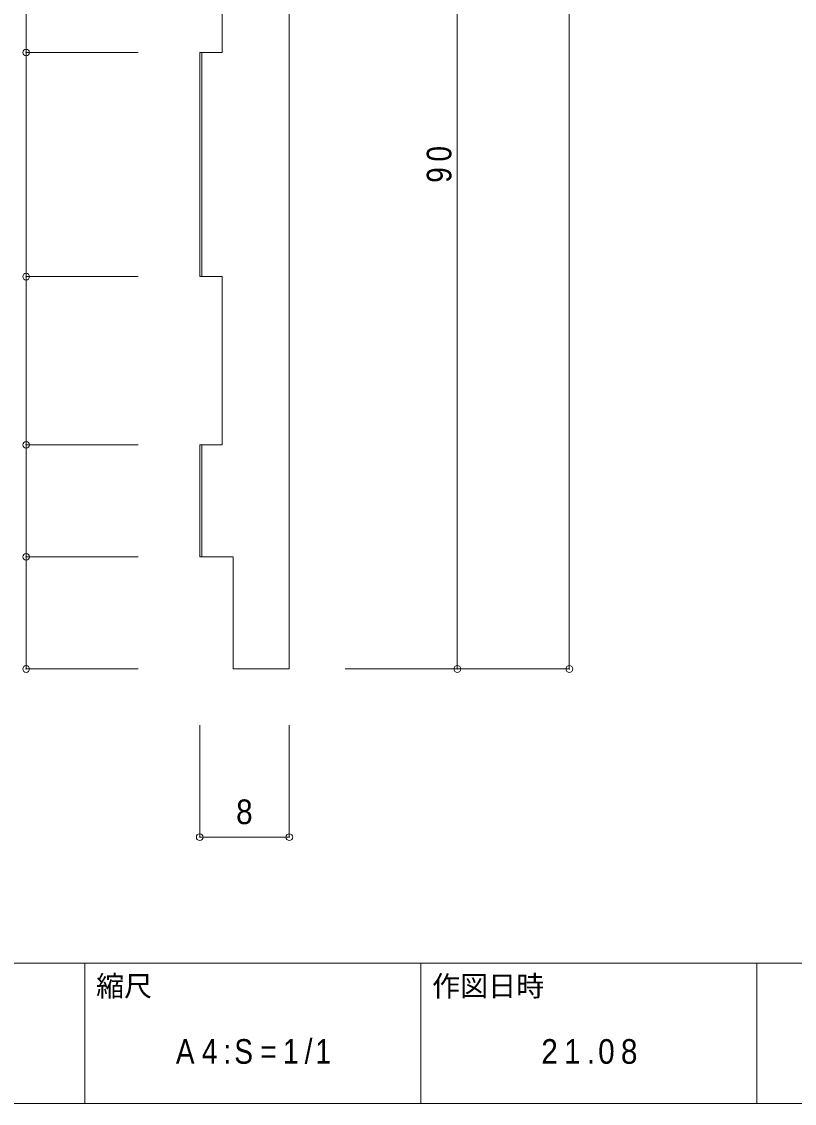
# Model space of a CAD drawing. Units: millimetres at full size, sheet at 1:1; details may follow other scales. Extents: x -141 to 141, y -98 to 98.
# Drawn here: x -24.6 to 44.3, y -97.5 to -1 of the extents above; entities that cross this region are included whole.
import ezdxf
from ezdxf.enums import TextEntityAlignment as Align

# ---------------------------------------------------------------- set-up
doc = ezdxf.new("R2010")
doc.units = ezdxf.units.MM
doc.header["$PDMODE"] = 32
doc.header["$PDSIZE"] = 0.6
for name, color, linetype, lineweight in [('0-0_ＫＢ製品', 2, 'Continuous', 9), ('0-3_寸法', 4, 'Continuous', 9), ('0-8_他製品', 7, 'Continuous', 9), ('F-0_図面枠', 5, 'Continuous', 9), ('F-5_F-5ﾚｲﾔ', 7, 'Continuous', 9)]:
    doc.layers.add(name, color=color, linetype=linetype, lineweight=lineweight)
doc.styles.add('HGｺﾞｼｯｸM', font='')
doc.styles.get('HGｺﾞｼｯｸM').set_extended_font_data('HGｺﾞｼｯｸM')

msp = doc.modelspace()

# ---------------------------------------------------------------- linework, layer by layer
at = {"layer": '0-0_ＫＢ製品'}
msp.add_line((-5.75, -58.75), (-0.75, -58.75), dxfattribs=at)
for points in [[(-0.75, -58.75), (-0.75, 31.25), (-2.75, 31.25), (-2.75, 41.25), (-0.75, 41.25), (-0.75, 59.25), (-2.25, 59.25)], [(-8.75, 51.25), (-6.75, 51.25), (-6.75, 36.25), (-8.75, 36.25), (-8.75, 16.25), (-6.75, 16.25), (-6.75, -3.75), (-8.75, -3.75), (-8.75, -23.75), (-6.75, -23.75), (-6.75, -38.75), (-8.75, -38.75), (-8.75, -48.75), (-5.75, -48.75), (-5.75, -58.75)]]:
    msp.add_lwpolyline(points, dxfattribs=at)
at = {"layer": '0-3_寸法'}
for p, q in [((24.25, 71.25), (24.25, -58.75)), ((14.25, 31.25), (14.25, -58.75)), ((-24.25, 16.25), (-24.25, -3.75)), ((-24.25, -3.75), (-14.25, -3.75)), ((-24.25, -3.75), (-24.25, -23.75)), ((-24.25, -23.75), (-14.25, -23.75)), ((-24.25, -23.75), (-24.25, -38.75)), ((-24.25, -38.75), (-14.25, -38.75)), ((-24.25, -38.75), (-24.25, -48.75)), ((-24.25, -48.75), (-14.25, -48.75)), ((-24.25, -48.75), (-24.25, -58.75)), ((-24.25, -58.75), (-14.25, -58.75)), ((14.25, -58.75), (4.25, -58.75)), ((24.25, -58.75), (14.25, -58.75)), ((-8.75, -73.75), (-8.75, -63.75)), ((-0.75, -73.75), (-0.75, -63.75)), ((-0.75, -73.75), (-8.75, -73.75))]:
    msp.add_line(p, q, dxfattribs=at)
for p in [(-24.25, -3.75), (-24.25, -23.75), (-24.25, -38.75), (-24.25, -48.75), (-24.25, -58.75), (14.25, -58.75), (24.25, -58.75), (-8.75, -73.75), (-0.75, -73.75)]:
    msp.add_point(p, dxfattribs=at)
at = {"layer": '0-8_他製品'}
for p, q in [((-8.55, -3.75), (-8.55, -23.75)), ((-8.55, -38.75), (-8.55, -48.75))]:
    msp.add_line(p, q, dxfattribs=at)
at = {"layer": 'F-0_図面枠'}
for p, q in [((-141, -85), (141, -85)), ((-19, -97.5), (-19, -85)), ((11, -97.5), (11, -85)), ((41, -97.5), (41, -85)), ((141, -97.5), (-141, -97.5))]:
    msp.add_line(p, q, dxfattribs=at)

# ---------------------------------------------------------------- texts
at = {"layer": '0-3_寸法', "color": 7, "style": 'HGｺﾞｼｯｸM', "width": 0.9}
msp.add_text('8', height=2.199, dxfattribs=at).set_placement((-5.5, -73.25), align=Align.BOTTOM_LEFT)
at = {"layer": '0-3_寸法', "color": 7, "insert": (13.75, -15.375), "char_height": 2.199, "attachment_point": 7, "rotation": 90, "style": 'HGｺﾞｼｯｸM'}
msp.add_mtext('\\T1.36;\\W0.85;90', dxfattribs=at)
at = {"layer": 'F-5_F-5ﾚｲﾔ', "style": 'HGｺﾞｼｯｸM'}
for s, p in [('縮尺', (-18, -88.5)), ('作図日時', (12, -88.5))]:
    msp.add_text(s, height=1.833, dxfattribs=at).set_placement(p, align=Align.BOTTOM_LEFT)
at = {"layer": 'F-5_F-5ﾚｲﾔ', "char_height": 2.199, "attachment_point": 7, "style": 'HGｺﾞｼｯｸM'}
for s, insert in [('\\T1.39;\\W0.85;A4:S=1/1', (-10.875, -94)), ('\\T1.38;\\W0.9;21.08', (21.75, -94))]:
    msp.add_mtext(s, dxfattribs=dict(at, insert=insert))

doc.saveas('drawing.dxf')
